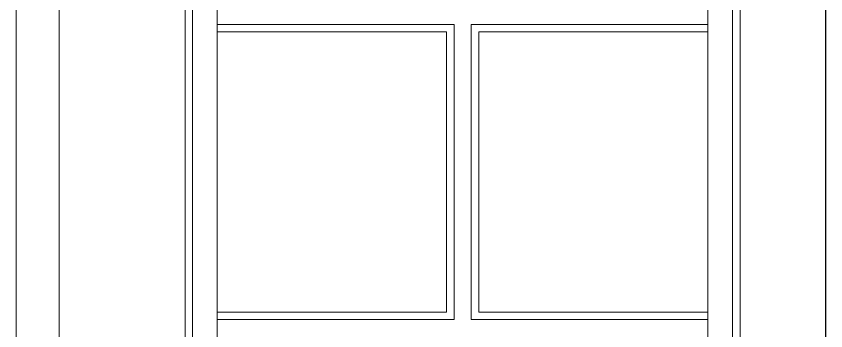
# Model space of a CAD drawing. Header units: inches. Extents: x -10117506 to -5032697, y -6529230 to -3254494.
# Drawn here: x -5045199.62 to -5045172.41, y -3258575.54 to -3258564.96 of the extents above; entities that cross this region are included whole.
import ezdxf

# ---------------------------------------------------------------- set-up
doc = ezdxf.new("R2010")
doc.units = ezdxf.units.IN
doc.header["$LTSCALE"] = 2
doc.header["$MEASUREMENT"] = 0
doc.layers.get('0').update_dxf_attribs({"linetype": 'CONTINUOUS'})
doc.layers.add('window', color=4, linetype='CONTINUOUS', lineweight=13)

msp = doc.modelspace()

# ---------------------------------------------------------------- linework, layer by layer
at = {"ltscale": 0.5}
for p in [(-5045172.414, -3258621.799), (-5045172.414, -3258733.799)]:
    msp.add_line(p, (-5045172.414, -3258514.799), dxfattribs=at)
at = {"layer": 'window'}
for p, q in [((-5045199.618, -3258537.985), (-5045199.618, -3258621.799)), ((-5045198.172, -3258539.382), (-5045198.172, -3258620.353)), ((-5045193.942, -3258543.485), (-5045193.942, -3258616.123)), ((-5045175.294, -3258616.123), (-5045175.294, -3258543.485)), ((-5045193.69, -3258615.871), (-5045193.69, -3258543.729)), ((-5045175.546, -3258543.729), (-5045175.546, -3258615.871)), ((-5045192.862, -3258615.043), (-5045192.862, -3258544.533)), ((-5045176.374, -3258615.043), (-5045176.374, -3258544.533)), ((-5045192.862, -3258565.242), (-5045184.906, -3258565.242)), ((-5045184.906, -3258565.242), (-5045184.906, -3258575.16)), ((-5045184.33, -3258575.16), (-5045184.33, -3258565.242)), ((-5045184.33, -3258565.242), (-5045176.374, -3258565.242)), ((-5045192.862, -3258565.486), (-5045185.158, -3258565.486)), ((-5045185.158, -3258565.486), (-5045185.158, -3258574.915)), ((-5045184.078, -3258565.486), (-5045184.078, -3258574.915)), ((-5045184.078, -3258565.486), (-5045176.374, -3258565.486)), ((-5045192.862, -3258574.915), (-5045185.158, -3258574.915)), ((-5045184.906, -3258575.16), (-5045192.862, -3258575.16)), ((-5045176.374, -3258575.16), (-5045184.33, -3258575.16)), ((-5045184.078, -3258574.915), (-5045176.374, -3258574.915))]:
    msp.add_line(p, q, dxfattribs=at)

doc.saveas('drawing.dxf')
